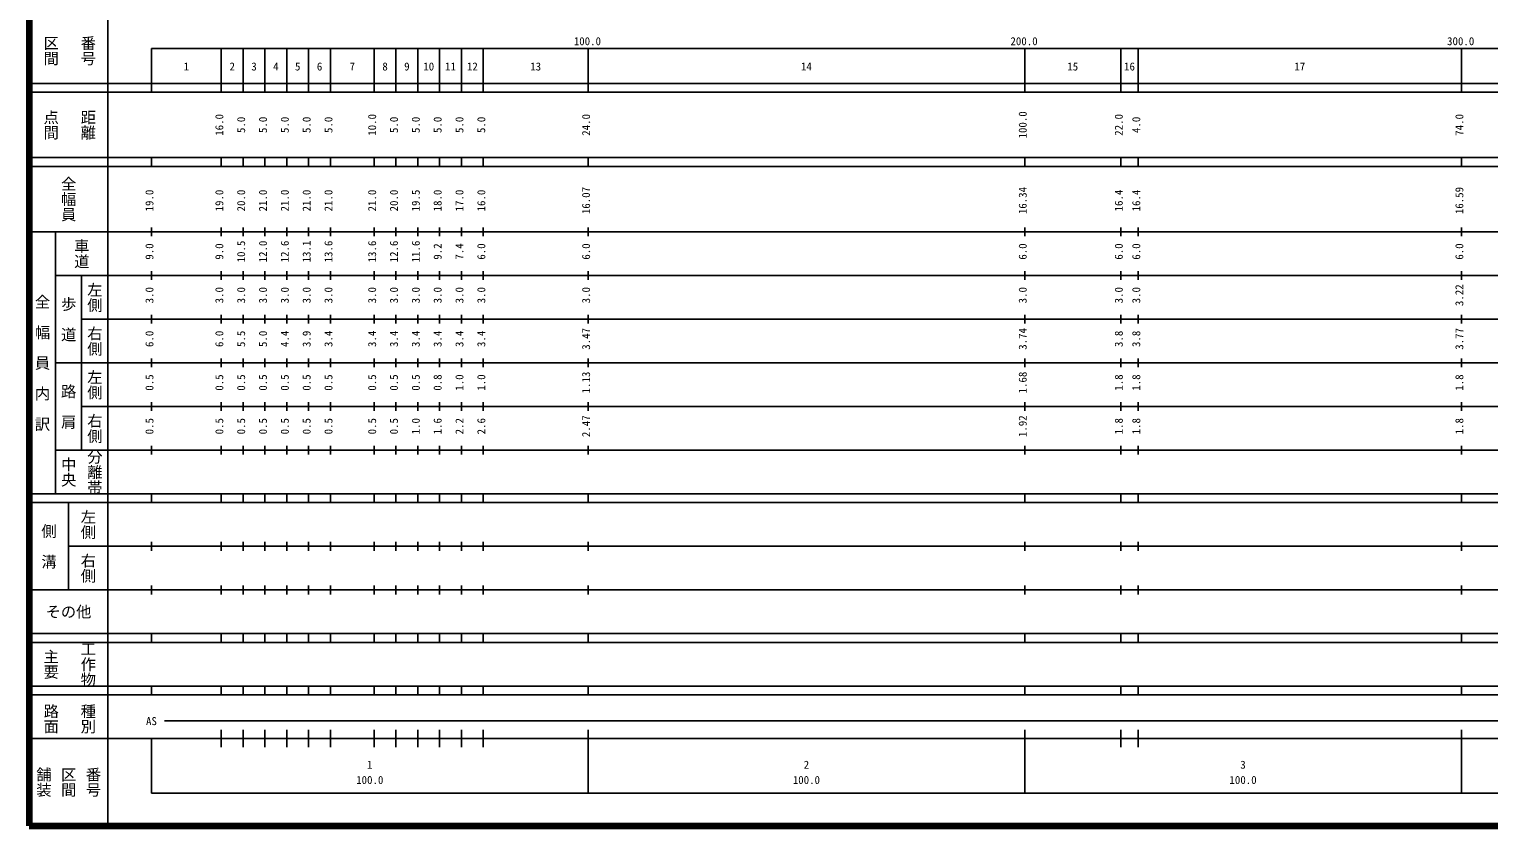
# Model space of a CAD drawing. Units: millimetres on the paper, enlarged 1000 times. Extents: x 40000 to 680000, y 20000 to 380000.
# Drawn here: x 40000 to 374286, y 20000 to 202409 of the extents above; entities that cross this region are included whole.
import ezdxf
from ezdxf.enums import TextEntityAlignment as Align

# ---------------------------------------------------------------- set-up
doc = ezdxf.new("R2010")
doc.units = ezdxf.units.MM
doc.header["$LTSCALE"] = 1000
doc.layers.add('M-TTL', color=2, linetype='Continuous', lineweight=140)
doc.layers.add('M-TTL-BAND', color=7, linetype='Continuous', lineweight=25)
doc.styles.add('@ＭＳ ゴシック', font='')
doc.styles.add('ＭＳ ゴシック', font='')
doc.styles.get('@ＭＳ ゴシック').set_extended_font_data('@MS Gothic')
doc.styles.get('ＭＳ ゴシック').set_extended_font_data('MS Gothic')

msp = doc.modelspace()

# ---------------------------------------------------------------- linework, layer by layer
at = {"layer": 'M-TTL'}
for p, q in [((40000, 380000), (40000, 20000)), ((40000, 20000), (680000, 20000))]:
    msp.add_line(p, q, dxfattribs=at)
at = {"layer": 'M-TTL-BAND'}
for p, q in [((58000, 370000), (58000, 20000)), ((68000, 198000), (579000, 198000)), ((68000, 198000), (68000, 188000)), ((84000, 188000), (84000, 198000)), ((89000, 188000), (89000, 198000)), ((94000, 188000), (94000, 198000)), ((99000, 188000), (99000, 198000)), ((104000, 188000), (104000, 198000)), ((109000, 188000), (109000, 198000)), ((119000, 188000), (119000, 198000)), ((124000, 188000), (124000, 198000)), ((129000, 188000), (129000, 198000)), ((134000, 188000), (134000, 198000)), ((139000, 188000), (139000, 198000)), ((144000, 188000), (144000, 198000)), ((168000, 188000), (168000, 198000)), ((268000, 188000), (268000, 198000)), ((290000, 188000), (290000, 198000)), ((294000, 188000), (294000, 198000)), ((368000, 188000), (368000, 198000)), ((40000, 190000), (579000, 190000)), ((40000, 188000), (579000, 188000)), ((40000, 173000), (579000, 173000)), ((40000, 171000), (579000, 171000)), ((68000, 171000), (68000, 173000)), ((84000, 171000), (84000, 173000)), ((89000, 171000), (89000, 173000)), ((94000, 171000), (94000, 173000)), ((99000, 171000), (99000, 173000)), ((104000, 171000), (104000, 173000)), ((109000, 171000), (109000, 173000)), ((119000, 171000), (119000, 173000)), ((124000, 171000), (124000, 173000)), ((129000, 171000), (129000, 173000)), ((134000, 171000), (134000, 173000)), ((139000, 171000), (139000, 173000)), ((144000, 171000), (144000, 173000)), ((168000, 171000), (168000, 173000)), ((268000, 171000), (268000, 173000)), ((290000, 171000), (290000, 173000)), ((294000, 171000), (294000, 173000)), ((368000, 171000), (368000, 173000)), ((40000, 156000), (579000, 156000)), ((46000, 96000), (46000, 156000)), ((68000, 155000), (68000, 157000)), ((84000, 155000), (84000, 157000)), ((89000, 155000), (89000, 157000)), ((94000, 155000), (94000, 157000)), ((99000, 155000), (99000, 157000)), ((104000, 155000), (104000, 157000)), ((109000, 155000), (109000, 157000)), ((119000, 155000), (119000, 157000)), ((124000, 155000), (124000, 157000)), ((129000, 155000), (129000, 157000)), ((134000, 155000), (134000, 157000)), ((139000, 155000), (139000, 157000)), ((144000, 155000), (144000, 157000)), ((168000, 155000), (168000, 157000)), ((268000, 155000), (268000, 157000)), ((290000, 155000), (290000, 157000)), ((294000, 155000), (294000, 157000)), ((368000, 155000), (368000, 157000)), ((46000, 146000), (579000, 146000)), ((52000, 146000), (52000, 106000)), ((68000, 145000), (68000, 147000)), ((84000, 145000), (84000, 147000)), ((89000, 145000), (89000, 147000)), ((94000, 145000), (94000, 147000)), ((99000, 145000), (99000, 147000)), ((104000, 145000), (104000, 147000)), ((109000, 145000), (109000, 147000)), ((119000, 145000), (119000, 147000)), ((124000, 145000), (124000, 147000)), ((129000, 145000), (129000, 147000)), ((134000, 145000), (134000, 147000)), ((139000, 145000), (139000, 147000)), ((144000, 145000), (144000, 147000)), ((168000, 145000), (168000, 147000)), ((268000, 145000), (268000, 147000)), ((290000, 145000), (290000, 147000)), ((294000, 145000), (294000, 147000)), ((368000, 145000), (368000, 147000)), ((52000, 136000), (579000, 136000)), ((68000, 135000), (68000, 137000)), ((84000, 135000), (84000, 137000)), ((89000, 135000), (89000, 137000)), ((94000, 135000), (94000, 137000)), ((99000, 135000), (99000, 137000)), ((104000, 135000), (104000, 137000)), ((109000, 135000), (109000, 137000)), ((119000, 135000), (119000, 137000)), ((124000, 135000), (124000, 137000)), ((129000, 135000), (129000, 137000)), ((134000, 135000), (134000, 137000)), ((139000, 135000), (139000, 137000)), ((144000, 135000), (144000, 137000)), ((168000, 135000), (168000, 137000)), ((268000, 135000), (268000, 137000)), ((290000, 135000), (290000, 137000)), ((294000, 135000), (294000, 137000)), ((368000, 135000), (368000, 137000)), ((46000, 126000), (579000, 126000)), ((68000, 125000), (68000, 127000)), ((84000, 125000), (84000, 127000)), ((89000, 125000), (89000, 127000)), ((94000, 125000), (94000, 127000)), ((99000, 125000), (99000, 127000)), ((104000, 125000), (104000, 127000)), ((109000, 125000), (109000, 127000)), ((119000, 125000), (119000, 127000)), ((124000, 125000), (124000, 127000)), ((129000, 125000), (129000, 127000)), ((134000, 125000), (134000, 127000)), ((139000, 125000), (139000, 127000)), ((144000, 125000), (144000, 127000)), ((168000, 125000), (168000, 127000)), ((268000, 125000), (268000, 127000)), ((290000, 125000), (290000, 127000)), ((294000, 125000), (294000, 127000)), ((368000, 125000), (368000, 127000)), ((52000, 116000), (579000, 116000)), ((68000, 115000), (68000, 117000)), ((84000, 115000), (84000, 117000)), ((89000, 115000), (89000, 117000)), ((94000, 115000), (94000, 117000)), ((99000, 115000), (99000, 117000)), ((104000, 115000), (104000, 117000)), ((109000, 115000), (109000, 117000)), ((119000, 115000), (119000, 117000)), ((124000, 115000), (124000, 117000)), ((129000, 115000), (129000, 117000)), ((134000, 115000), (134000, 117000)), ((139000, 115000), (139000, 117000)), ((144000, 115000), (144000, 117000)), ((168000, 115000), (168000, 117000)), ((268000, 115000), (268000, 117000)), ((290000, 115000), (290000, 117000)), ((294000, 115000), (294000, 117000)), ((368000, 115000), (368000, 117000)), ((68000, 105000), (68000, 107000)), ((84000, 105000), (84000, 107000)), ((89000, 105000), (89000, 107000)), ((94000, 105000), (94000, 107000)), ((99000, 105000), (99000, 107000)), ((104000, 105000), (104000, 107000)), ((109000, 105000), (109000, 107000)), ((119000, 105000), (119000, 107000)), ((124000, 105000), (124000, 107000)), ((129000, 105000), (129000, 107000)), ((134000, 105000), (134000, 107000)), ((139000, 105000), (139000, 107000)), ((144000, 105000), (144000, 107000)), ((168000, 105000), (168000, 107000)), ((268000, 105000), (268000, 107000)), ((290000, 105000), (290000, 107000)), ((294000, 105000), (294000, 107000)), ((368000, 105000), (368000, 107000)), ((46000, 106000), (579000, 106000)), ((40000, 96000), (579000, 96000)), ((40000, 94000), (579000, 94000)), ((49000, 94000), (49000, 74000)), ((68000, 94000), (68000, 96000)), ((84000, 94000), (84000, 96000)), ((89000, 94000), (89000, 96000)), ((94000, 94000), (94000, 96000)), ((99000, 94000), (99000, 96000)), ((104000, 94000), (104000, 96000)), ((109000, 94000), (109000, 96000)), ((119000, 94000), (119000, 96000)), ((124000, 94000), (124000, 96000)), ((129000, 94000), (129000, 96000)), ((134000, 94000), (134000, 96000)), ((139000, 94000), (139000, 96000)), ((144000, 94000), (144000, 96000)), ((168000, 94000), (168000, 96000)), ((268000, 94000), (268000, 96000)), ((290000, 94000), (290000, 96000)), ((294000, 94000), (294000, 96000)), ((368000, 94000), (368000, 96000)), ((49000, 84000), (579000, 84000)), ((68000, 83000), (68000, 85000)), ((84000, 83000), (84000, 85000)), ((89000, 83000), (89000, 85000)), ((94000, 83000), (94000, 85000)), ((99000, 83000), (99000, 85000)), ((104000, 83000), (104000, 85000)), ((109000, 83000), (109000, 85000)), ((119000, 83000), (119000, 85000)), ((124000, 83000), (124000, 85000)), ((129000, 83000), (129000, 85000)), ((134000, 83000), (134000, 85000)), ((139000, 83000), (139000, 85000)), ((144000, 83000), (144000, 85000)), ((168000, 83000), (168000, 85000)), ((268000, 83000), (268000, 85000)), ((290000, 83000), (290000, 85000)), ((294000, 83000), (294000, 85000)), ((368000, 83000), (368000, 85000)), ((40000, 74000), (579000, 74000)), ((68000, 73000), (68000, 75000)), ((84000, 73000), (84000, 75000)), ((89000, 73000), (89000, 75000)), ((94000, 73000), (94000, 75000)), ((99000, 73000), (99000, 75000)), ((104000, 73000), (104000, 75000)), ((109000, 73000), (109000, 75000)), ((119000, 73000), (119000, 75000)), ((124000, 73000), (124000, 75000)), ((129000, 73000), (129000, 75000)), ((134000, 73000), (134000, 75000)), ((139000, 73000), (139000, 75000)), ((144000, 73000), (144000, 75000)), ((168000, 73000), (168000, 75000)), ((268000, 73000), (268000, 75000)), ((290000, 73000), (290000, 75000)), ((294000, 73000), (294000, 75000)), ((368000, 73000), (368000, 75000)), ((40000, 64000), (579000, 64000)), ((68000, 62000), (68000, 64000)), ((84000, 62000), (84000, 64000)), ((89000, 62000), (89000, 64000)), ((94000, 62000), (94000, 64000)), ((99000, 62000), (99000, 64000)), ((104000, 62000), (104000, 64000)), ((109000, 62000), (109000, 64000)), ((119000, 62000), (119000, 64000)), ((124000, 62000), (124000, 64000)), ((129000, 62000), (129000, 64000)), ((134000, 62000), (134000, 64000)), ((139000, 62000), (139000, 64000)), ((144000, 62000), (144000, 64000)), ((168000, 62000), (168000, 64000)), ((268000, 62000), (268000, 64000)), ((290000, 62000), (290000, 64000)), ((294000, 62000), (294000, 64000)), ((368000, 62000), (368000, 64000)), ((40000, 62000), (579000, 62000)), ((40000, 52000), (579000, 52000)), ((68000, 50000), (68000, 52000)), ((84000, 50000), (84000, 52000)), ((89000, 50000), (89000, 52000)), ((94000, 50000), (94000, 52000)), ((99000, 50000), (99000, 52000)), ((104000, 50000), (104000, 52000)), ((109000, 50000), (109000, 52000)), ((119000, 50000), (119000, 52000)), ((124000, 50000), (124000, 52000)), ((129000, 50000), (129000, 52000)), ((134000, 50000), (134000, 52000)), ((139000, 50000), (139000, 52000)), ((144000, 50000), (144000, 52000)), ((168000, 50000), (168000, 52000)), ((268000, 50000), (268000, 52000)), ((290000, 50000), (290000, 52000)), ((294000, 50000), (294000, 52000)), ((368000, 50000), (368000, 52000)), ((40000, 50000), (579000, 50000)), ((71000, 44000), (565000, 44000)), ((84000, 38000), (84000, 42000)), ((89000, 38000), (89000, 42000)), ((94000, 38000), (94000, 42000)), ((99000, 38000), (99000, 42000)), ((104000, 38000), (104000, 42000)), ((109000, 38000), (109000, 42000)), ((119000, 38000), (119000, 42000)), ((124000, 38000), (124000, 42000)), ((129000, 38000), (129000, 42000)), ((134000, 38000), (134000, 42000)), ((139000, 38000), (139000, 42000)), ((144000, 38000), (144000, 42000)), ((168000, 27500), (168000, 42000)), ((268000, 27500), (268000, 42000)), ((290000, 38000), (290000, 42000)), ((294000, 38000), (294000, 42000)), ((368000, 27500), (368000, 42000)), ((40000, 40000), (579000, 40000)), ((68000, 40000), (68000, 27500)), ((68000, 27500), (579000, 27500))]:
    msp.add_line(p, q, dxfattribs=at)

# ---------------------------------------------------------------- texts
at = {"layer": 'M-TTL-BAND', "style": '@ＭＳ ゴシック'}
for s, p in [('区間', (45000, 197500)), ('番号', (53500, 197500)), ('点間', (45000, 180500)), ('距離', (53500, 180500)), ('全幅員', (49000, 163500)), ('車道', (52000, 151000)), ('左側', (55000, 141000)), ('全\u3000幅\u3000員\u3000内\u3000訳', (43000, 126000)), ('歩\u3000道', (49000, 136000)), ('右側', (55000, 131000)), ('左側', (55000, 121000)), ('路\u3000肩', (49000, 116000)), ('右側', (55000, 111000)), ('中央', (49000, 101000)), ('分離帯', (55000, 101000)), ('左側', (53500, 89000)), ('側\u3000溝', (44500, 84000)), ('右側', (53500, 79000)), ('主要', (45000, 57000)), ('工作物', (53500, 57000)), ('路面', (45000, 44500)), ('種別', (53500, 44500)), ('舗装', (43333, 30000)), ('区間', (49000, 30000)), ('番号', (54667, 30000))]:
    msp.add_text(s, height=2566, rotation=270, dxfattribs=at).set_placement(p, align=Align.MIDDLE_CENTER)
at = {"layer": 'M-TTL-BAND', "style": 'ＭＳ ゴシック'}
for s, p in [('100.0', (167844, 198195)), ('200.0', (267844, 198195)), ('300.0', (367844, 198195)), ('1', (76000, 192405)), ('2', (86500, 192405)), ('3', (91500, 192405)), ('4', (96500, 192405)), ('5', (101500, 192405)), ('6', (106500, 192405)), ('7', (114000, 192405)), ('8', (121500, 192405)), ('9', (126500, 192405)), ('10', (131500, 192405)), ('11', (136500, 192405)), ('12', (141500, 192405)), ('13', (156000, 192405)), ('14', (218000, 192405)), ('15', (279000, 192405)), ('16', (292000, 192405)), ('17', (331000, 192405)), ('AS', (68000, 42500)), ('1', (118000, 32523)), ('2', (218000, 32523)), ('3', (318000, 32523)), ('100.0', (118000, 29033)), ('100.0', (218000, 29033)), ('100.0', (318000, 29033))]:
    msp.add_text(s, height=1833, dxfattribs=at).set_placement(p, align=Align.BOTTOM_CENTER)
for s, p in [('16.0', (85000, 180500)), ('5.0', (90000, 180500)), ('5.0', (95000, 180500)), ('5.0', (100000, 180500)), ('5.0', (105000, 180500)), ('5.0', (110000, 180500)), ('10.0', (120000, 180500)), ('5.0', (125000, 180500)), ('5.0', (130000, 180500)), ('5.0', (135000, 180500)), ('5.0', (140000, 180500)), ('5.0', (145000, 180500)), ('24.0', (169000, 180500)), ('100.0', (269000, 180500)), ('22.0', (291000, 180500)), ('4.0', (295000, 180500)), ('74.0', (369000, 180500)), ('19.0', (69000, 163174)), ('19.0', (85000, 163174)), ('20.0', (90000, 163174)), ('21.0', (95000, 163174)), ('21.0', (100000, 163174)), ('21.0', (105000, 163174)), ('21.0', (110000, 163174)), ('21.0', (120000, 163174)), ('20.0', (125000, 163174)), ('19.5', (130000, 163174)), ('18.0', (135000, 163174)), ('17.0', (140000, 163174)), ('16.0', (145000, 163174)), ('16.07', (169000, 163174)), ('16.34', (269000, 163174)), ('16.4', (291000, 163174)), ('16.4', (295000, 163174)), ('16.59', (369000, 163174)), ('10.5', (90000, 151500)), ('12.0', (95000, 151500)), ('12.6', (100000, 151500)), ('13.1', (105000, 151500)), ('13.6', (110000, 151500)), ('13.6', (120000, 151500)), ('12.6', (125000, 151500)), ('11.6', (130000, 151500)), ('9.0', (69000, 151500)), ('9.0', (85000, 151500)), ('9.2', (135000, 151500)), ('7.4', (140000, 151500)), ('6.0', (145000, 151500)), ('6.0', (169000, 151500)), ('6.0', (269000, 151500)), ('6.0', (291000, 151500)), ('6.0', (295000, 151500)), ('6.0', (369000, 151500)), ('3.22', (369000, 141500)), ('3.0', (69000, 141500)), ('3.0', (85000, 141500)), ('3.0', (90000, 141500)), ('3.0', (95000, 141500)), ('3.0', (100000, 141500)), ('3.0', (105000, 141500)), ('3.0', (110000, 141500)), ('3.0', (120000, 141500)), ('3.0', (125000, 141500)), ('3.0', (130000, 141500)), ('3.0', (135000, 141500)), ('3.0', (140000, 141500)), ('3.0', (145000, 141500)), ('3.0', (169000, 141500)), ('3.0', (269000, 141500)), ('3.0', (291000, 141500)), ('3.0', (295000, 141500)), ('3.47', (169000, 131500)), ('3.74', (269000, 131500)), ('3.77', (369000, 131500)), ('6.0', (69000, 131500)), ('6.0', (85000, 131500)), ('5.5', (90000, 131500)), ('5.0', (95000, 131500)), ('4.4', (100000, 131500)), ('3.9', (105000, 131500)), ('3.4', (110000, 131500)), ('3.4', (120000, 131500)), ('3.4', (125000, 131500)), ('3.4', (130000, 131500)), ('3.4', (135000, 131500)), ('3.4', (140000, 131500)), ('3.4', (145000, 131500)), ('3.8', (291000, 131500)), ('3.8', (295000, 131500)), ('1.13', (169000, 121500)), ('1.68', (269000, 121500)), ('0.5', (69000, 121500)), ('0.5', (85000, 121500)), ('0.5', (90000, 121500)), ('0.5', (95000, 121500)), ('0.5', (100000, 121500)), ('0.5', (105000, 121500)), ('0.5', (110000, 121500)), ('0.5', (120000, 121500)), ('0.5', (125000, 121500)), ('0.5', (130000, 121500)), ('0.8', (135000, 121500)), ('1.0', (140000, 121500)), ('1.0', (145000, 121500)), ('1.8', (291000, 121500)), ('1.8', (295000, 121500)), ('1.8', (369000, 121500)), ('2.47', (169000, 111500)), ('1.92', (269000, 111500)), ('0.5', (69000, 111500)), ('0.5', (85000, 111500)), ('0.5', (90000, 111500)), ('0.5', (95000, 111500)), ('0.5', (100000, 111500)), ('0.5', (105000, 111500)), ('0.5', (110000, 111500)), ('0.5', (120000, 111500)), ('0.5', (125000, 111500)), ('1.0', (130000, 111500)), ('1.6', (135000, 111500)), ('2.2', (140000, 111500)), ('2.6', (145000, 111500)), ('1.8', (291000, 111500)), ('1.8', (295000, 111500)), ('1.8', (369000, 111500))]:
    msp.add_text(s, height=1833, rotation=90, dxfattribs=at).set_placement(p, align=Align.BOTTOM_CENTER)
msp.add_text('その他', height=2566, dxfattribs=at).set_placement((49000, 69000), align=Align.MIDDLE_CENTER)

doc.saveas('drawing.dxf')
